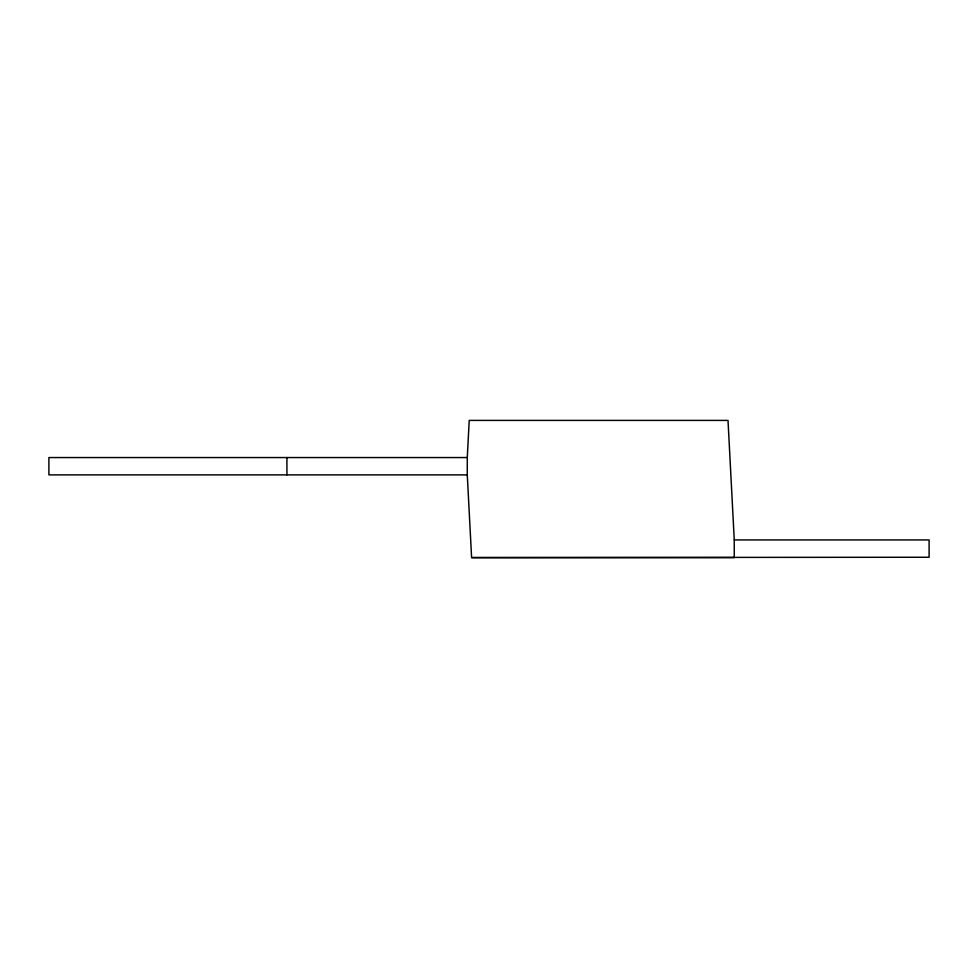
<?xml version="1.0" encoding="UTF-8"?>
<svg xmlns="http://www.w3.org/2000/svg" width="978" height="978" viewBox="0 0 978 978"><rect width="100%" height="100%" fill="white"/><g stroke="black" fill="none" stroke-linecap="round" stroke-linejoin="round"><path stroke-width="1.47" d="M467.276 457.557L469.22 420.406L728.011 420.406L734.258 539.929L734.258 557.594L471.604 557.594L467.276 474.88L467.276 457.557L48.9 457.557L48.9 474.88L467.276 474.88M471.604 557.594L929.1 557.252L929.1 539.929L734.258 539.929M286.921 457.557L286.921 474.88"/></g></svg>
